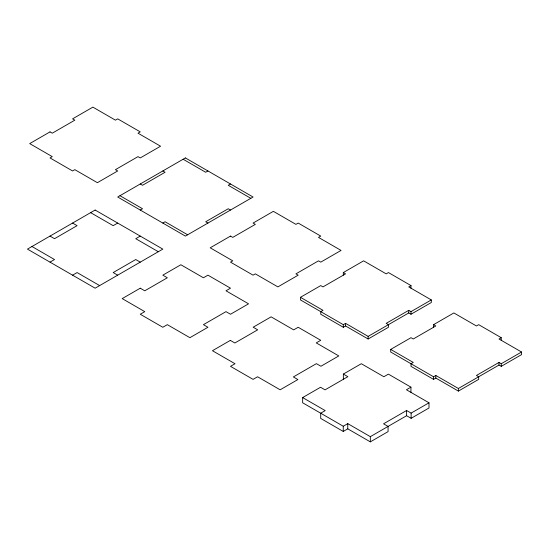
<?xml version="1.0" encoding="UTF-8"?>
<svg xmlns="http://www.w3.org/2000/svg" width="549" height="549" viewBox="0 0 549 549"><rect width="100%" height="100%" fill="white"/><g stroke="black" fill="none" stroke-linecap="round" stroke-linejoin="round"><path stroke-width="0.82" d="M50.014 262.141L54.523 259.533L31.966 246.508M117.699 223.066L113.183 225.666L90.619 212.641M140.256 210.041L142.514 208.737L119.95 195.712M207.941 170.959L205.69 172.262L183.126 159.237M72.571 275.166L77.086 272.565L99.65 285.59M140.256 236.091L135.747 238.691L158.304 251.723M162.82 223.066L165.077 221.762L187.634 234.787M230.505 183.984L228.247 185.287L250.811 198.313M410.995 288.191L410.995 285.59L408.744 286.894L431.301 299.919L431.301 302.52L410.995 314.248L408.744 312.944L368.132 336.386L345.568 323.361L343.31 324.665L300.447 299.919L300.447 297.311L320.753 285.59L323.004 286.894L345.568 273.862L343.31 272.565L343.31 275.166M343.31 272.565L363.616 260.837L386.18 273.862L388.438 272.565L410.995 285.59M300.447 297.311L323.004 310.336L320.753 311.64L320.753 314.248L343.31 327.273L345.568 325.969L368.132 338.994L388.438 327.273L388.438 324.665L386.18 323.361L408.744 310.336L410.995 311.64L431.301 299.919M410.94 392.37L410.94 387.155L406.432 389.763L428.995 402.788L428.995 407.996L411.119 418.317L406.603 415.717L370.335 436.654L347.771 423.629L343.255 426.237L302.65 402.788L302.65 397.579L320.534 387.251L325.049 389.859L347.874 376.676L343.358 374.075L343.358 379.284M343.358 374.075L361.311 363.713L383.868 376.738L388.383 374.13L410.94 387.155M501.244 340.298L501.244 337.69L498.986 338.994L521.55 352.019L521.55 354.627L501.244 366.348L498.986 365.044L458.381 388.493L435.817 375.468L433.559 376.772L390.696 352.019L390.696 349.411L410.995 337.69L413.253 338.994L435.817 325.969L433.559 324.665L433.559 327.273M433.559 324.665L453.865 312.944L476.429 325.969L478.68 324.665L501.244 337.69M302.65 397.579L325.207 410.604L320.698 413.212L320.698 418.42L343.255 431.445L347.771 428.838L370.335 441.87L388.068 431.631L388.068 426.415L383.552 423.814L406.603 410.501L411.119 413.109L428.995 402.788M390.696 349.411L413.253 362.443L410.995 363.74L410.995 366.348L433.559 379.373L435.817 378.069L458.381 391.094L478.68 379.373L478.68 376.772L476.429 375.468L498.986 362.443L501.244 363.74L521.55 352.019M162.82 170.959L165.077 172.262L142.514 185.287L140.256 183.984M230.505 210.041L228.247 208.737L205.69 221.762L207.941 223.066M72.571 223.066L77.086 225.666L54.523 238.691L50.014 236.091M140.256 262.141L135.747 259.533L113.183 272.565L117.699 275.166M501.244 363.74L501.244 366.348M498.986 362.443L498.986 365.044M458.381 388.493L458.381 391.094M435.817 375.468L435.817 378.069M433.559 376.772L433.559 379.373M411.119 413.109L411.119 418.317M410.995 311.64L410.995 314.248M408.744 310.336L408.744 312.944M406.603 410.501L406.603 415.717M370.335 436.654L370.335 441.87M368.132 336.386L368.132 338.994M347.771 423.629L347.771 428.838M345.568 323.361L345.568 325.969M343.31 324.665L343.31 327.273M343.255 426.237L343.255 431.445M50.014 131.884L29.708 143.605L52.265 156.63L50.014 157.934L72.571 170.959L74.829 169.655L97.393 182.687L117.699 170.959L115.407 169.675L138.005 156.63L140.256 157.934L160.562 146.212L138.005 133.187L140.256 131.884L117.699 118.858L115.441 120.162L92.877 107.13L72.571 118.858L74.829 120.162L52.265 133.187L50.014 131.884M95.135 210.041L27.45 249.116L95.135 288.191L162.82 249.116L95.135 210.041M185.384 157.934L117.699 197.016L185.384 236.091L253.068 197.016L185.384 157.934M140.256 288.191L122.207 298.615L144.771 311.64L140.256 314.248L162.82 327.273L167.335 324.665L189.892 337.69L207.941 327.273L203.432 324.665L225.996 311.64L230.505 314.248L248.553 303.823L225.996 290.798L230.505 288.191L207.941 275.166L203.432 277.773L180.868 264.748L162.82 275.166L167.335 277.773L144.771 290.798L140.256 288.191M230.505 236.091L210.198 247.812L232.762 260.837L230.505 262.141L253.068 275.166L255.319 273.862L277.883 286.894L298.189 275.166L295.932 273.862L318.495 260.837L320.753 262.141L341.059 250.419L318.495 237.394L320.753 236.091L298.189 223.066L295.932 224.369L273.375 211.338L253.068 223.066L255.319 224.369L232.762 237.394L230.505 236.091M230.34 340.387L212.456 350.715L235.02 363.74L230.505 366.348L253.068 379.373L257.577 376.772L280.141 389.797L297.874 379.558L293.358 376.95L316.409 363.644L320.925 366.245L338.802 355.93L316.238 342.899L320.753 340.298L298.189 327.273L293.681 329.874L271.117 316.848L253.171 327.211L257.68 329.819L234.855 342.995L230.34 340.387"/></g></svg>
